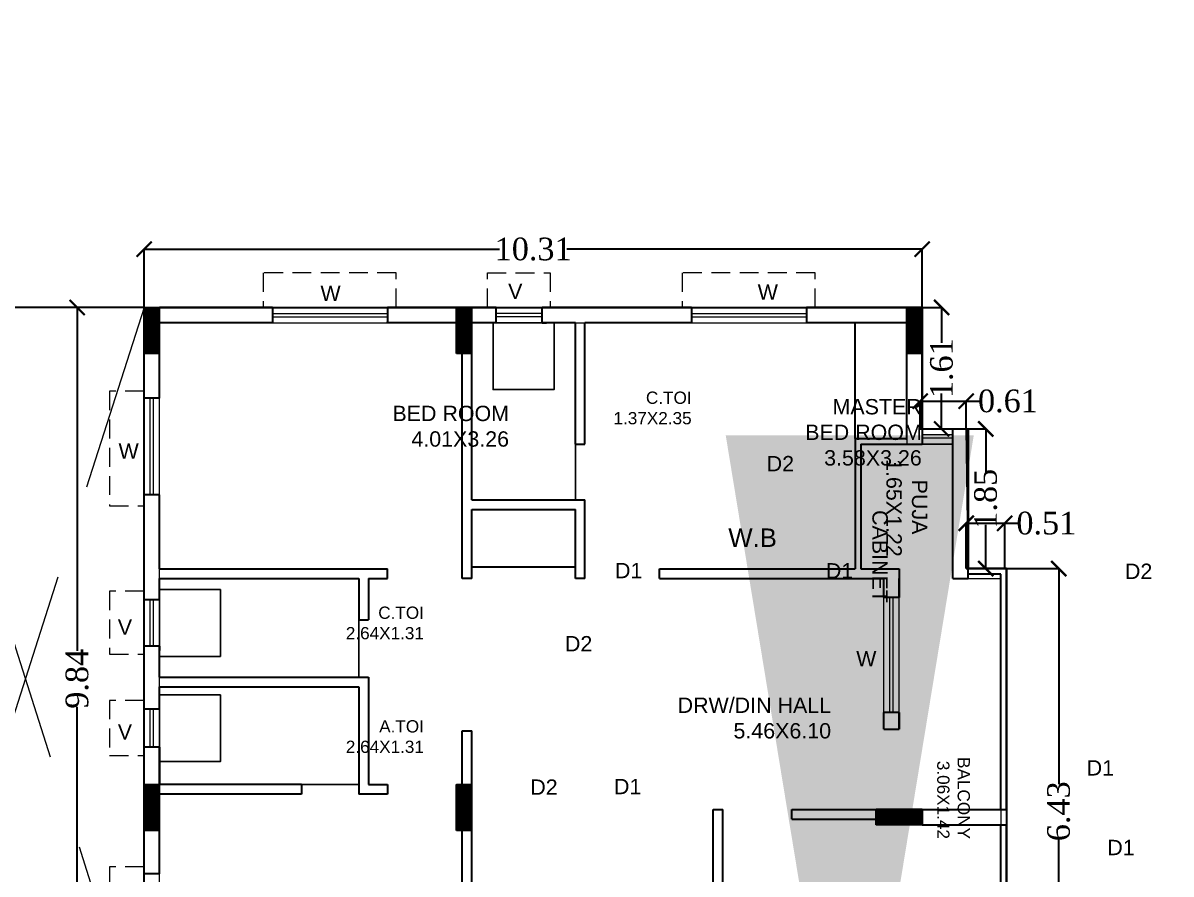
# Model space of a CAD drawing. Header units: metres. Extents: x 0 to 63445, y 32350 to 32804.
# Drawn here: x 63221.24 to 63236.46, y 32767.32 to 32778.59 of the extents above; entities that cross this region are included whole.
import ezdxf

# ---------------------------------------------------------------- set-up
doc = ezdxf.new("R2010")
doc.units = ezdxf.units.M
doc.header["$MEASUREMENT"] = 0
doc.header["$PDMODE"] = 34
doc.header["$PDSIZE"] = -10
for name, pattern in [('CONTINULUS', [0]), ('DASHED', [0.75, 0.5, -0.25]), ('DASHED2', [0.375, 0.25, -0.125])]:
    doc.linetypes.add(name, pattern=pattern)
doc.layers.get('0').update_dxf_attribs({"lineweight": 25})
doc.layers.add('BLK_1_FLR_1_BATH', color=3, linetype='Continuous', plot=False)
doc.layers.add('BLK_1_FLR_1_WATER_CLOSET', color=2, linetype='Continuous', plot=False)
for name, color, linetype, lineweight in [('BLK_1_FLR_1_BLT_UP_AREA', 14, 'DASHED', 9), ('BLK_1_FLR_1_BLT_UP_AREA_DEDUCT', 41, 'DASHED', 9), ('BLK_1_FLR_1_UNITFA', 7, 'Continuous', 0), ('COLUMN', 1, 'Continuous', 30), ('DIM', 56, 'Continuous', 20), ('hatch', 251, 'Continuous', 20), ('TEXT-2', 65, 'Continuous', 18), ('wall', 7, 'Continuous', 30), ('window', 154, 'Continuous', 9)]:
    doc.layers.add(name, color=color, linetype=linetype, lineweight=lineweight)
doc.layers.add('text', color=65, linetype='Continuous')
doc.styles.add('AutoDCRFont', font='arial.ttf')
doc.styles.add('small int', font='arial.ttf', dxfattribs={"height": 18})
doc.styles.get("Standard").update_dxf_attribs({"font": 'arial.ttf', "height": 0.4})
doc.styles.add('TNR', font='times.ttf', dxfattribs={"height": 0.5})
doc.dimstyles.new('ARCHANA', dxfattribs={"dimscale": 0, "dimtxt": 0.5, "dimasz": 0.5, "dimexe": 0, "dimexo": 0, "dimgap": 0, "dimtad": 0, "dimzin": 0, "dimdsep": 46, "dimtxsty": 'TNR', "dimblk": 'ARCHTICK', "dimcen": 0.09, "dimclrd": 36, "dimclre": 36, "dimclrt": 7, "dimadec": 0, "dimazin": 0, "dimtfac": 1, "dimtofl": 0, "dimtmove": 0, "dimatfit": 3, "dimldrblk": 'ARCHTICK', "dimfxl": 1, "dimfrac": 2, "dimtolj": 1, "dimtzin": 0, "dimlwd": -1, "dimlwe": -1, "dimarcsym": 0})
doc.dimstyles.new('STD', dxfattribs={"dimtxt": 10, "dimasz": 10, "dimexe": 0, "dimexo": 0, "dimgap": 0.09, "dimtad": 0, "dimdec": 0, "dimzin": 0, "dimdsep": 46, "dimlunit": 4, "dimtxsty": 'small int', "dimcen": 0.09, "dimclrd": 75, "dimclre": 75, "dimadec": 0, "dimazin": 0, "dimtfac": 1, "dimtdec": 0, "dimtofl": 0, "dimtmove": 0, "dimatfit": 3, "dimfxl": 1, "dimtolj": 1, "dimtzin": 0, "dimarcsym": 0})

# ---------------------------------------------------------------- blocks, each defined once
blk = doc.blocks.new('A$C7D115503')
at = {"layer": 'COLUMN', "ltscale": 3}
h = blk.add_hatch(dxfattribs=at)
h.set_pattern_fill('ANSI31', color=256, style=0)
h.paths.add_polyline_path([(-14.36, -11.59), (-6.36, -11.59), (-6.36, 12.41), (-14.36, 12.41)])
at = {"layer": 'COLUMN', "ltscale": 0.05}
for p, q in [((-14.36, 12.41), (-6.36, 12.41)), ((-14.36, 12.41), (-14.36, -11.59)), ((-6.36, 12.41), (-6.36, -11.59)), ((-6.36, -11.59), (-14.36, -11.59))]:
    blk.add_line(p, q, dxfattribs=at)
blk = doc.blocks.new('_ArchTick')
at = {"color": 0, "linetype": 'ByBlock', "const_width": 0.15}
blk.add_lwpolyline([(-0.5, -0.5), (0.5, 0.5)], dxfattribs=at)
blk = doc.blocks.new('*D261')
at = {"layer": 'Defpoints', "color": 0, "ltscale": 0.5, "transparency": 16777216}
for p in [(63221.955, 32774.824), (63222.843, 32774.824), (63222.843, 32764.985)]:
    blk.add_point(p, dxfattribs=at)
at = {"layer": 'wall', "color": 36, "ltscale": 0.5, "transparency": 16777216}
for p, q in [((63222.843, 32774.824), (63221.955, 32774.824)), ((63221.955, 32774.824), (63221.955, 32770.276)), ((63221.955, 32764.985), (63221.955, 32769.533)), ((63222.843, 32764.985), (63221.955, 32764.985))]:
    blk.add_line(p, q, dxfattribs=at)
at = {"layer": 'wall', "color": 36, "ltscale": 0.5, "transparency": 16777216, "xscale": 0.2, "yscale": 0.2, "zscale": 0.2}
for p, rotation in [((63221.955, 32774.824), 90), ((63221.955, 32764.985), 270)]:
    blk.add_blockref('_ArchTick', p, dxfattribs=dict(at, rotation=rotation))
at = {"layer": 'wall', "color": 7, "ltscale": 0.5, "transparency": 16777216, "insert": (63221.955, 32769.905), "char_height": 0.5, "attachment_point": 5, "rotation": 90, "style": 'TNR'}
blk.add_mtext('\\A1;{\\H0.6x;9.84}', dxfattribs=at)
blk = doc.blocks.new('*D262')
at = {"layer": 'Defpoints', "color": 0, "ltscale": 0.5, "transparency": 16777216}
for p in [(63233.157, 32775.596), (63222.843, 32774.824), (63233.157, 32774.824)]:
    blk.add_point(p, dxfattribs=at)
at = {"layer": 'wall', "color": 36, "ltscale": 0.5, "transparency": 16777216}
for p, q in [((63222.843, 32774.824), (63222.843, 32775.596)), ((63222.843, 32775.596), (63227.554, 32775.596)), ((63233.157, 32775.596), (63228.445, 32775.596)), ((63233.157, 32774.824), (63233.157, 32775.596))]:
    blk.add_line(p, q, dxfattribs=at)
at = {"layer": 'wall', "color": 36, "ltscale": 0.5, "transparency": 16777216, "xscale": 0.2, "yscale": 0.2, "zscale": 0.2, "rotation": 180}
blk.add_blockref('_ArchTick', (63222.843, 32775.596), dxfattribs=at)
at = {"layer": 'wall', "color": 36, "ltscale": 0.5, "transparency": 16777216, "xscale": 0.2, "yscale": 0.2, "zscale": 0.2}
blk.add_blockref('_ArchTick', (63233.157, 32775.596), dxfattribs=at)
at = {"layer": 'wall', "color": 7, "ltscale": 0.5, "transparency": 16777216, "insert": (63228, 32775.596), "char_height": 0.5, "attachment_point": 5, "style": 'TNR'}
blk.add_mtext('\\A1;{\\H0.6x;10.31}', dxfattribs=at)
blk = doc.blocks.new('*D218')
at = {"layer": 'Defpoints', "color": 0, "ltscale": 0.5, "transparency": 16777216}
for p in [(63234.251, 32771.365), (63234.967, 32771.365), (63234.251, 32764.934)]:
    blk.add_point(p, dxfattribs=at)
at = {"layer": 'wall', "color": 36, "ltscale": 0.5, "transparency": 16777216}
for p, q in [((63234.251, 32771.365), (63234.967, 32771.365)), ((63234.967, 32771.365), (63234.967, 32768.509)), ((63234.967, 32764.934), (63234.967, 32767.79)), ((63234.251, 32764.934), (63234.967, 32764.934))]:
    blk.add_line(p, q, dxfattribs=at)
at = {"layer": 'wall', "color": 36, "ltscale": 0.5, "transparency": 16777216, "xscale": 0.2, "yscale": 0.2, "zscale": 0.2}
for p, rotation in [((63234.967, 32771.365), 90), ((63234.967, 32764.934), 270)]:
    blk.add_blockref('_ArchTick', p, dxfattribs=dict(at, rotation=rotation))
at = {"layer": 'wall', "color": 7, "ltscale": 0.5, "transparency": 16777216, "insert": (63234.967, 32768.15), "char_height": 0.5, "attachment_point": 5, "rotation": 90, "style": 'TNR'}
blk.add_mtext('\\A1;{\\H0.6x;6.43}', dxfattribs=at)
blk = doc.blocks.new('*D219')
at = {"layer": 'Defpoints', "color": 0, "ltscale": 0.5, "transparency": 16777216}
for p in [(63234.251, 32771.965), (63233.741, 32771.365), (63234.251, 32771.365)]:
    blk.add_point(p, dxfattribs=at)
at = {"layer": 'wall', "color": 36, "ltscale": 0.5, "transparency": 16777216}
for p, q in [((63233.741, 32771.365), (63233.741, 32771.965)), ((63233.741, 32771.965), (63234.251, 32771.965)), ((63234.251, 32771.365), (63234.251, 32771.965)), ((63234.251, 32771.965), (63234.451, 32771.965))]:
    blk.add_line(p, q, dxfattribs=at)
at = {"layer": 'wall', "color": 36, "ltscale": 0.5, "transparency": 16777216, "xscale": 0.2, "yscale": 0.2, "zscale": 0.2, "rotation": 180}
blk.add_blockref('_ArchTick', (63233.741, 32771.965), dxfattribs=at)
at = {"layer": 'wall', "color": 36, "ltscale": 0.5, "transparency": 16777216, "xscale": 0.2, "yscale": 0.2, "zscale": 0.2}
blk.add_blockref('_ArchTick', (63234.251, 32771.965), dxfattribs=at)
at = {"layer": 'wall', "color": 7, "ltscale": 0.5, "transparency": 16777216, "insert": (63234.803, 32771.965), "char_height": 0.5, "attachment_point": 5, "style": 'TNR'}
blk.add_mtext('\\A1;{\\H0.6x;0.51}', dxfattribs=at)
blk = doc.blocks.new('*D220')
at = {"layer": 'Defpoints', "color": 0, "ltscale": 0.5, "transparency": 16777216}
for p in [(63233.741, 32773.215), (63234, 32773.215), (63233.741, 32771.365)]:
    blk.add_point(p, dxfattribs=at)
at = {"layer": 'wall', "color": 36, "ltscale": 0.5, "transparency": 16777216}
for p, q in [((63233.741, 32773.215), (63234, 32773.215)), ((63234, 32773.215), (63234, 32772.637)), ((63234, 32771.365), (63234, 32771.943)), ((63233.741, 32771.365), (63234, 32771.365))]:
    blk.add_line(p, q, dxfattribs=at)
at = {"layer": 'wall', "color": 36, "ltscale": 0.5, "transparency": 16777216, "xscale": 0.2, "yscale": 0.2, "zscale": 0.2}
for p, rotation in [((63234, 32773.215), 90), ((63234, 32771.365), 270)]:
    blk.add_blockref('_ArchTick', p, dxfattribs=dict(at, rotation=rotation))
at = {"layer": 'wall', "color": 7, "ltscale": 0.5, "transparency": 16777216, "insert": (63234, 32772.29), "char_height": 0.5, "attachment_point": 5, "rotation": 90, "style": 'TNR'}
blk.add_mtext('\\A1;{\\H0.6x;1.85}', dxfattribs=at)
blk = doc.blocks.new('*D221')
at = {"layer": 'Defpoints', "color": 0, "ltscale": 0.5, "transparency": 16777216}
for p in [(63233.131, 32773.583), (63233.131, 32773.215), (63233.741, 32773.215)]:
    blk.add_point(p, dxfattribs=at)
at = {"layer": 'wall', "color": 36, "ltscale": 0.5, "transparency": 16777216}
for p, q in [((63233.131, 32773.215), (63233.131, 32773.583)), ((63233.131, 32773.583), (63233.741, 32773.583)), ((63233.741, 32773.215), (63233.741, 32773.583)), ((63233.741, 32773.583), (63233.941, 32773.583))]:
    blk.add_line(p, q, dxfattribs=at)
at = {"layer": 'wall', "color": 36, "ltscale": 0.5, "transparency": 16777216, "xscale": 0.2, "yscale": 0.2, "zscale": 0.2, "rotation": 180}
blk.add_blockref('_ArchTick', (63233.131, 32773.583), dxfattribs=at)
at = {"layer": 'wall', "color": 36, "ltscale": 0.5, "transparency": 16777216, "xscale": 0.2, "yscale": 0.2, "zscale": 0.2}
blk.add_blockref('_ArchTick', (63233.741, 32773.583), dxfattribs=at)
at = {"layer": 'wall', "color": 7, "ltscale": 0.5, "transparency": 16777216, "insert": (63234.294, 32773.583), "char_height": 0.5, "attachment_point": 5, "style": 'TNR'}
blk.add_mtext('\\A1;{\\H0.6x;0.61}', dxfattribs=at)
blk = doc.blocks.new('*D222')
at = {"layer": 'Defpoints', "color": 0, "ltscale": 0.5, "transparency": 16777216}
for p in [(63233.131, 32774.824), (63233.415, 32774.824), (63233.131, 32773.215)]:
    blk.add_point(p, dxfattribs=at)
at = {"layer": 'wall', "color": 36, "ltscale": 0.5, "transparency": 16777216}
for p, q in [((63233.131, 32774.824), (63233.415, 32774.824)), ((63233.415, 32774.824), (63233.415, 32774.354)), ((63233.415, 32773.215), (63233.415, 32773.685)), ((63233.131, 32773.215), (63233.415, 32773.215))]:
    blk.add_line(p, q, dxfattribs=at)
at = {"layer": 'wall', "color": 36, "ltscale": 0.5, "transparency": 16777216, "xscale": 0.2, "yscale": 0.2, "zscale": 0.2}
for p, rotation in [((63233.415, 32774.824), 90), ((63233.415, 32773.215), 270)]:
    blk.add_blockref('_ArchTick', p, dxfattribs=dict(at, rotation=rotation))
at = {"layer": 'wall', "color": 7, "ltscale": 0.5, "transparency": 16777216, "insert": (63233.415, 32774.019), "char_height": 0.5, "attachment_point": 5, "rotation": 90, "style": 'TNR'}
blk.add_mtext('\\A1;{\\H0.6x;1.61}', dxfattribs=at)
blk = doc.blocks.new('*D487')
at = {"layer": 'Defpoints', "color": 0, "ltscale": 3, "transparency": 16777216}
for p in [(0.832, 32781.665), (63266.619, 32781.665), (0, 32768.914)]:
    blk.add_point(p, dxfattribs=at)
at = {"layer": 'DIM', "ltscale": 3, "transparency": 16777216}
for p, q in [((5.832, 32781.665), (0.832, 32781.665)), ((0.832, 32781.665), (0.832, 32775.684)), ((0.832, 32768.914), (0.832, 32774.895)), ((0, 32768.914), (0.832, 32768.914))]:
    blk.add_line(p, q, dxfattribs=at)
at = {"layer": 'DIM', "ltscale": 3, "transparency": 16777216, "xscale": 0.05, "yscale": 0.05, "zscale": 0.05}
for p, rotation in [((0.832, 32781.665), 90), ((0.832, 32768.914), 270)]:
    blk.add_blockref('_ArchTick', p, dxfattribs=dict(at, rotation=rotation))
at = {"layer": 'DIM', "color": 7, "ltscale": 3, "transparency": 16777216, "insert": (0.832, 32775.289), "char_height": 0.4, "attachment_point": 5, "rotation": 90}
blk.add_mtext('\\A1;{\\H0.6x;12.75}', dxfattribs=at)

msp = doc.modelspace()

# ---------------------------------------------------------------- linework, layer by layer
at = {"layer": 'BLK_1_FLR_1_BATH', "color": 3}
for points in [[(63227.1877, 32774.6207), (63228.5593, 32774.6207), (63228.5593, 32772.2752), (63227.1877, 32772.2752)], [(63225.6891, 32771.2338), (63223.0458, 32771.2338), (63223.0458, 32769.9257), (63225.6891, 32769.9257)], [(63225.6891, 32769.7987), (63223.0458, 32769.7987), (63223.0458, 32768.5032), (63225.6891, 32768.5032)]]:
    msp.add_lwpolyline(points, close=True, dxfattribs=at)
at = {"layer": 'BLK_1_FLR_1_BLT_UP_AREA', "color": 14, "linetype": 'CONTINULUS', "ltscale": 0.05}
msp.add_lwpolyline([(63170.8973, 32752.6065), (63233.1569, 32752.6065), (63233.1569, 32754.2153), (63233.7665, 32754.2153), (63233.7665, 32756.0653), (63234.2761, 32756.0653), (63234.2761, 32762.496), (63233.1569, 32762.496), (63233.1569, 32764.9344), (63234.2761, 32764.9344), (63234.2761, 32771.3651), (63233.7665, 32771.3651), (63233.7665, 32773.2151), (63233.1569, 32773.2151), (63233.1569, 32774.8239), (63170.8973, 32774.8239)], dxfattribs=at)
at = {"layer": 'BLK_1_FLR_1_BLT_UP_AREA_DEDUCT', "color": 14, "linetype": 'Continuous'}
msp.add_lwpolyline([(63222.8426, 32764.782), (63219.694, 32764.782), (63219.694, 32774.8239), (63222.8426, 32774.8239)], close=True, dxfattribs=at)
at = {"layer": 'BLK_1_FLR_1_UNITFA', "color": 3, "ltscale": 0.5}
msp.add_lwpolyline([(63234.1999, 32765.0106), (63233.1569, 32765.0106), (63233.1569, 32765.1376), (63227.0607, 32765.1376), (63227.0607, 32764.9852), (63223.0458, 32764.9852), (63223.0458, 32774.6207), (63232.9537, 32774.6207), (63232.9537, 32773.0119), (63233.5642, 32773.0119), (63233.5633, 32771.2338), (63234.1999, 32771.2338), (63234.1999, 32765.0106)], close=True, dxfattribs=at)
at = {"layer": 'BLK_1_FLR_1_WATER_CLOSET', "color": 3}
for points in [[(63228.2779, 32774.6207), (63227.4692, 32774.6207), (63227.4692, 32773.7358), (63228.2779, 32773.7358)], [(63223.8545, 32771.0866), (63223.0458, 32771.0866), (63223.0458, 32770.2016), (63223.8545, 32770.2016)], [(63223.8545, 32769.6942), (63223.0458, 32769.6942), (63223.0458, 32768.8093), (63223.8545, 32768.8093)]]:
    msp.add_lwpolyline(points, close=True, dxfattribs=at)
at = {"layer": 'hatch', "linetype": 'DASHED2', "ltscale": 10}
for p, q in [((63222.8426, 32774.8239), (63219.694, 32764.9852)), ((63219.694, 32774.8228), (63222.8426, 32764.9852))]:
    msp.add_line(p, q, dxfattribs=at)
at = {"layer": 'wall'}
for p, q in [((63222.8426, 32774.8239), (63219.694, 32774.8239)), ((63232.2678, 32773.0881), (63232.2678, 32774.6207)), ((63232.2678, 32773.0881), (63232.2678, 32771.3608)), ((63232.344, 32773.0119), (63232.344, 32771.3608)), ((63227.1877, 32771.3895), (63228.5593, 32771.3895)), ((63225.6891, 32771.2338), (63225.6891, 32770.6877)), ((63225.8161, 32771.2338), (63225.8161, 32770.6877)), ((63227.1877, 32771.2338), (63227.0607, 32771.2338)), ((63228.6863, 32771.2338), (63228.5593, 32771.2338)), ((63225.8161, 32769.9257), (63225.8161, 32768.5032)), ((63225.6891, 32769.7987), (63225.6891, 32768.3762)), ((63224.927, 32768.5032), (63223.0458, 32768.5032)), ((63224.927, 32768.3762), (63223.0458, 32768.3762)), ((63224.927, 32768.5032), (63224.927, 32768.3762)), ((63226.0701, 32768.3762), (63225.6891, 32768.3762)), ((63225.8161, 32768.5032), (63226.0701, 32768.5032)), ((63226.0701, 32768.5032), (63226.0701, 32768.3762)), ((63233.1569, 32768.173), (63234.2761, 32768.173)), ((63234.2761, 32768.173), (63234.2761, 32767.9698)), ((63233.1569, 32767.9698), (63234.2761, 32767.9698))]:
    msp.add_line(p, q, dxfattribs=at)
at = {"layer": 'wall', "ltscale": 0.05}
for p, q in [((63222.8426, 32773.621), (63222.8426, 32774.8239)), ((63224.546, 32774.8239), (63223.0458, 32774.8239)), ((63226.9845, 32774.8239), (63226.0701, 32774.8239)), ((63227.5082, 32774.8239), (63226.9845, 32774.8239)), ((63230.0994, 32774.8239), (63228.1178, 32774.8239)), ((63233.1569, 32774.8239), (63231.6235, 32774.8239)), ((63233.1569, 32773.2151), (63233.1569, 32774.8239)), ((63233.1569, 32774.8239), (63233.1569, 32773.2151)), ((63224.546, 32774.6207), (63223.0458, 32774.6207)), ((63223.0458, 32773.621), (63223.0458, 32774.6207)), ((63226.0701, 32774.6207), (63226.0701, 32774.6334)), ((63226.9845, 32774.6207), (63226.0701, 32774.6207)), ((63227.0607, 32771.2338), (63227.0607, 32774.6334)), ((63227.5082, 32774.6207), (63227.1877, 32774.6207)), ((63227.5082, 32774.6207), (63227.3713, 32774.6207)), ((63228.5593, 32774.6207), (63228.116, 32774.6207)), ((63228.5593, 32774.6207), (63228.1178, 32774.6207)), ((63228.5593, 32773.0119), (63228.5593, 32774.6207)), ((63230.0994, 32774.6207), (63228.6863, 32774.6207)), ((63228.6863, 32773.0119), (63228.6863, 32774.6207)), ((63232.9537, 32774.6207), (63231.6235, 32774.6207)), ((63232.9537, 32773.0881), (63232.9537, 32774.6207)), ((63227.1877, 32772.2752), (63227.1877, 32774.227)), ((63232.2678, 32773.0881), (63232.9537, 32773.0881)), ((63233.1569, 32773.2151), (63233.7665, 32773.2151)), ((63233.5633, 32771.2338), (63233.5633, 32773.2151)), ((63233.7665, 32771.2338), (63233.7665, 32773.2151)), ((63228.5593, 32773.0119), (63228.6863, 32773.0119)), ((63232.344, 32773.0119), (63233.1569, 32773.0119)), ((63222.8426, 32770.9489), (63222.8426, 32772.3423)), ((63223.0458, 32771.3608), (63223.0458, 32772.3423)), ((63227.1877, 32772.2752), (63228.6863, 32772.2752)), ((63228.6863, 32771.3608), (63228.6863, 32772.2752)), ((63227.1877, 32771.2338), (63227.1877, 32772.1482)), ((63227.1877, 32772.1482), (63228.5593, 32772.1482)), ((63228.5593, 32771.2338), (63228.5593, 32772.1482)), ((63223.0458, 32771.3608), (63225.9939, 32771.3608)), ((63225.8669, 32771.3608), (63226.0701, 32771.3608)), ((63226.0701, 32771.2338), (63226.0701, 32771.3608)), ((63228.6863, 32771.2338), (63228.6863, 32771.3608)), ((63229.677, 32771.2338), (63229.677, 32771.3608)), ((63229.677, 32771.3608), (63232.2678, 32771.3608)), ((63232.344, 32771.3608), (63232.8521, 32771.3608)), ((63232.8521, 32771.3608), (63232.8521, 32770.982)), ((63234.2761, 32771.3651), (63233.7665, 32771.3651)), ((63234.1999, 32771.2889), (63233.7665, 32771.2889)), ((63234.1999, 32768.173), (63234.1999, 32771.2889)), ((63234.2761, 32768.173), (63234.2761, 32771.3651)), ((63223.0458, 32770.9489), (63223.0458, 32771.2338)), ((63223.0458, 32771.2338), (63225.6891, 32771.2338)), ((63225.8161, 32771.2338), (63226.0701, 32771.2338)), ((63229.677, 32771.2338), (63232.6489, 32771.2338)), ((63232.6489, 32770.982), (63232.6489, 32771.2338)), ((63232.8521, 32770.982), (63232.8521, 32771.2338)), ((63233.5633, 32771.2338), (63233.7665, 32771.2338)), ((63225.6891, 32770.6877), (63225.8161, 32770.6877)), ((63222.8426, 32769.5043), (63222.8426, 32770.3393)), ((63223.0458, 32769.9257), (63223.0458, 32770.3393)), ((63223.0458, 32769.9257), (63225.8161, 32769.9257)), ((63223.0458, 32769.5043), (63223.0458, 32769.7987)), ((63223.0458, 32769.7987), (63225.6891, 32769.7987)), ((63232.6489, 32769.2398), (63232.6489, 32769.458)), ((63232.8521, 32769.2398), (63232.8521, 32769.458)), ((63232.8521, 32769.458), (63232.8521, 32769.2398)), ((63227.0607, 32768.3254), (63227.0607, 32769.2134)), ((63227.0607, 32769.2134), (63227.1877, 32769.2134)), ((63227.0607, 32769.2134), (63227.1877, 32769.2134)), ((63227.1877, 32768.3254), (63227.1877, 32769.2134)), ((63232.6489, 32769.2398), (63232.8521, 32769.2398)), ((63222.8426, 32767.3192), (63222.8426, 32768.9993)), ((63223.0458, 32768.5032), (63223.0458, 32768.9993)), ((63223.0458, 32767.3192), (63223.0458, 32768.3762)), ((63226.9845, 32768.3254), (63227.0607, 32768.3254)), ((63226.9845, 32768.1984), (63227.1877, 32768.1984)), ((63227.0607, 32764.9852), (63227.0607, 32768.1222)), ((63227.1877, 32764.782), (63227.1877, 32768.1222)), ((63230.3882, 32765.1376), (63230.3882, 32768.173)), ((63230.3882, 32768.173), (63230.5152, 32768.173)), ((63230.3882, 32768.173), (63230.5152, 32768.173)), ((63230.5152, 32765.1376), (63230.5152, 32768.173)), ((63231.4296, 32768.046), (63231.4296, 32768.173)), ((63231.4296, 32768.173), (63232.9537, 32768.173)), ((63231.4296, 32768.173), (63233.1569, 32768.173)), ((63233.1569, 32767.9698), (63233.1569, 32768.173)), ((63233.1569, 32768.173), (63233.1569, 32767.9698)), ((63231.4296, 32768.046), (63232.9537, 32768.046)), ((63231.4296, 32768.046), (63232.9537, 32768.046)), ((63232.9537, 32767.9698), (63232.9537, 32768.046)), ((63234.1999, 32765.0106), (63234.1999, 32767.9698)), ((63234.2761, 32764.9344), (63234.2761, 32767.9698))]:
    msp.add_line(p, q, dxfattribs=at)
at = {"layer": 'wall', "ltscale": 3}
for p, q in [((63224.546, 32774.8239), (63224.546, 32774.6207)), ((63226.0701, 32774.8239), (63226.0701, 32774.6207)), ((63227.5082, 32774.6207), (63227.5082, 32774.8239)), ((63228.1178, 32774.6207), (63228.1178, 32774.8239)), ((63230.0994, 32774.8239), (63230.0994, 32774.6207)), ((63231.6235, 32774.8239), (63231.6235, 32774.6207)), ((63223.0458, 32773.621), (63222.8426, 32773.621)), ((63223.0458, 32772.3423), (63222.8426, 32772.3423)), ((63223.0458, 32770.9489), (63222.8426, 32770.9489)), ((63232.8521, 32770.982), (63232.6489, 32770.982)), ((63223.0458, 32770.3393), (63222.8426, 32770.3393)), ((63223.0458, 32769.5043), (63222.8426, 32769.5043)), ((63232.8521, 32769.458), (63232.6489, 32769.458)), ((63223.0458, 32768.9993), (63222.8426, 32768.9993)), ((63223.0458, 32767.3192), (63222.8426, 32767.3192))]:
    msp.add_line(p, q, dxfattribs=at)
at = {"layer": 'wall', "ltscale": 0.1}
for p, q in [((63228.1178, 32774.6207), (63228.1756, 32774.6207)), ((63223.0458, 32770.3393), (63223.0458, 32770.2816)), ((63223.0458, 32768.9993), (63223.0458, 32768.5032))]:
    msp.add_line(p, q, dxfattribs=at)
at = {"layer": 'wall', "ltscale": 0.5}
msp.add_line((63233.1569, 32773.2151), (63233.1569, 32773.0119), dxfattribs=at)
msp.add_lwpolyline([(63219.694, 32764.9852), (63222.8426, 32764.9852), (63222.8426, 32774.8239), (63233.1569, 32774.8239), (63233.1569, 32773.2151), (63233.7665, 32773.2151), (63233.7665, 32771.3651), (63234.2507, 32771.3651), (63234.2761, 32771.3651), (63234.2761, 32764.9344), (63233.1569, 32764.9344), (63233.1569, 32762.496), (63234.2507, 32762.496), (63234.2761, 32762.496), (63234.2761, 32756.0653), (63233.7665, 32756.0653), (63233.7665, 32754.2153), (63233.1569, 32754.2153), (63233.1569, 32752.6065), (63222.8426, 32752.6065), (63222.8426, 32762.4451), (63219.694, 32762.4451)], dxfattribs=at)
msp.add_lwpolyline([(63222.8426, 32774.8239), (63233.1569, 32774.8239), (63233.1569, 32773.2151), (63233.7411, 32773.2151), (63233.7665, 32771.3651), (63234.2761, 32771.3651), (63234.2761, 32764.9344), (63227.1877, 32764.9344), (63227.1877, 32764.782), (63222.8426, 32764.782)], close=True, dxfattribs=at)
at = {"layer": 'wall'}
msp.add_arc((63233.1315, 32774.6726), 0.0254, 0, 90, dxfattribs=at)
at = {"layer": 'window'}
for p, q in [((63224.546, 32774.8239), (63226.0692, 32774.8239)), ((63227.5091, 32774.8239), (63227.5082, 32774.8239)), ((63227.5091, 32774.8239), (63228.1178, 32774.8239)), ((63230.0994, 32774.8239), (63231.6226, 32774.8239)), ((63224.546, 32774.744), (63226.0692, 32774.744)), ((63224.546, 32774.7007), (63226.0692, 32774.7007)), ((63224.546, 32774.6207), (63226.0692, 32774.6207)), ((63227.5091, 32774.744), (63227.5082, 32774.744)), ((63227.5091, 32774.7007), (63227.5082, 32774.7007)), ((63227.5091, 32774.6207), (63227.5082, 32774.6207)), ((63228.1178, 32774.744), (63227.5091, 32774.744)), ((63228.1178, 32774.7007), (63227.5091, 32774.7007)), ((63228.1178, 32774.6207), (63227.5091, 32774.6207)), ((63228.1169, 32774.6207), (63228.116, 32774.6207)), ((63230.0994, 32774.744), (63231.6226, 32774.744)), ((63230.0994, 32774.7007), (63231.6226, 32774.7007)), ((63230.0994, 32774.6207), (63231.6226, 32774.6207)), ((63222.8426, 32772.3423), (63222.8426, 32773.6201)), ((63222.9225, 32772.3423), (63222.9225, 32773.6201)), ((63222.9658, 32772.3423), (63222.9658, 32773.6201)), ((63223.0458, 32772.3423), (63223.0458, 32773.6201)), ((63233.5642, 32773.2151), (63233.1569, 32773.2151)), ((63233.5642, 32773.1351), (63233.1569, 32773.1351)), ((63233.5642, 32773.0918), (63233.1569, 32773.0918)), ((63233.5642, 32773.0119), (63233.1569, 32773.0119)), ((63222.8426, 32770.3393), (63222.8426, 32770.9489)), ((63222.8426, 32770.948), (63222.8426, 32770.9489)), ((63222.9225, 32770.3393), (63222.9225, 32770.9489)), ((63222.9225, 32770.948), (63222.9225, 32770.9489)), ((63222.9658, 32770.3393), (63222.9658, 32770.9489)), ((63222.9658, 32770.948), (63222.9658, 32770.9489)), ((63223.0458, 32770.948), (63223.0458, 32770.9489)), ((63223.0458, 32770.3393), (63223.0458, 32770.9489)), ((63232.6489, 32769.458), (63232.6489, 32770.9811)), ((63232.7288, 32769.458), (63232.7288, 32770.9811)), ((63232.7721, 32769.458), (63232.7721, 32770.9811)), ((63232.8521, 32769.458), (63232.8521, 32770.9811)), ((63222.8426, 32769.5033), (63222.8426, 32769.5043)), ((63222.8426, 32768.9993), (63222.8426, 32769.5043)), ((63222.9225, 32768.9993), (63222.9225, 32769.5043)), ((63222.9225, 32769.5033), (63222.9225, 32769.5043)), ((63222.9658, 32768.9993), (63222.9658, 32769.5043)), ((63222.9658, 32769.5033), (63222.9658, 32769.5043)), ((63223.0458, 32769.5033), (63223.0458, 32769.5043)), ((63223.0458, 32768.9993), (63223.0458, 32769.5043))]:
    msp.add_line(p, q, dxfattribs=at)
at = {"layer": 'window', "color": 8, "linetype": 'DASHED2'}
for points in [[(63226.1843, 32774.8239), (63226.1843, 32775.2811), (63224.4222, 32775.2811), (63224.4222, 32774.8239)], [(63227.3931, 32774.8239), (63227.3931, 32775.2811), (63228.227, 32775.2811), (63228.227, 32774.8239)], [(63231.7377, 32774.8239), (63231.7377, 32775.2811), (63229.9756, 32775.2811), (63229.9756, 32774.8239)], [(63222.8426, 32773.7147), (63222.3854, 32773.7147), (63222.3854, 32772.198), (63222.8426, 32772.198)], [(63222.8426, 32771.0641), (63222.3854, 32771.0641), (63222.3854, 32770.2301), (63222.8426, 32770.2301)], [(63222.8426, 32769.6194), (63222.3854, 32769.6194), (63222.3854, 32768.8901), (63222.8426, 32768.8901)], [(63222.8426, 32767.4129), (63222.3854, 32767.4129), (63222.3854, 32765.6508), (63222.8426, 32765.6508)]]:
    msp.add_lwpolyline(points, dxfattribs=at)

# ---------------------------------------------------------------- block references
at = {"layer": 'COLUMN', "ltscale": 0.05, "xscale": 0.025400733691282, "yscale": 0.025400733691282, "zscale": 0.025400733691282}
for p, rotation in [((63222.6809, 32774.5296), 180), ((63226.8229, 32774.5296), 180), ((63232.792, 32774.5296), 180), ((63222.6809, 32768.2089), 180), ((63226.8229, 32768.2089), 180), ((63232.8415, 32767.8082), 270)]:
    msp.add_blockref('A$C7D115503', p, dxfattribs=dict(at, rotation=rotation))

# ---------------------------------------------------------------- texts
at = {"layer": 'text'}
for s, insert, char_height, width, attachment_point in [('C.TOI\\P1.37X2.35', (63230.1006, 32773.7097), 0.16256, 4.465728, 3), ('MASTER \\PBED ROOM\\P3.58X3.26', (63233.1517, 32773.6107), 0.20321, 5.588511, 3), ('BED ROOM\\P4.01X3.26', (63227.6802, 32773.5221), 0.20321, 5.588511, 3), ('\\pt3.4545;D2', (63231.4592, 32772.6535), 0.203206, 5.867919, 9), ('W.B', (63231.2308, 32771.8959), 0.24385, 6.736694, 3), ('D1', (63229.4478, 32771.2368), 0.20321, 5.867919, 9), ('D1', (63232.2426, 32771.2338), 0.20321, 5.867919, 9), ('\\pt3.4545;D2', (63236.2078, 32771.2273), 0.203206, 5.867919, 9), ('C.TOI\\P2.64X1.31', (63226.5519, 32770.8616), 0.16256, 4.465728, 3), ('\\pt3.4545;D2', (63228.7842, 32770.268), 0.203206, 5.867919, 9), ('DRW/DIN HALL\\P5.46X6.10', (63231.9497, 32769.6564), 0.203206, 5.588511, 3), ('A.TOI\\P2.64X1.31', (63226.5519, 32769.3565), 0.16256, 4.465728, 3), ('D1', (63235.7009, 32768.6235), 0.20321, 5.867919, 9), ('\\pt3.4545;D2', (63228.3248, 32768.3685), 0.203206, 5.867919, 9), ('D1', (63229.4345, 32768.3762), 0.20321, 5.867919, 9), ('D1', (63235.9743, 32767.5685), 0.20321, 5.867919, 9)]:
    msp.add_mtext(s, dxfattribs=dict(at, insert=insert, char_height=char_height, width=width, attachment_point=attachment_point))
at = {"layer": 'text', "rotation": 270}
for s, insert, char_height, width, attachment_point in [('\\pi2.49093;PUJA\\P\\pi2.21877;1.65X1.22', (63233.225, 32775.0344), 0.203206, 5.68602, 1), ('CABINET', (63232.4939, 32770.9099), 0.20321, 5.893319, 9), (' BALCONY\\P3.06X1.42', (63233.7898, 32767.7829), 0.16256, 4.470808, 3)]:
    msp.add_mtext(s, dxfattribs=dict(at, insert=insert, char_height=char_height, width=width, attachment_point=attachment_point))
at = {"layer": 'TEXT-2', "char_height": 0.2032, "width": 0.183842, "attachment_point": 1, "style": 'AutoDCRFont'}
for s, insert in [('W', (63225.1805, 32775.1137)), ('V', (63227.6686, 32775.1388)), ('W', (63230.9769, 32775.1289)), ('W', (63222.5037, 32773.0234)), ('V', (63222.4937, 32770.6913)), ('W', (63232.2827, 32770.2741)), ('V', (63222.4937, 32769.3037))]:
    msp.add_mtext(s, dxfattribs=dict(at, insert=insert))

# ---------------------------------------------------------------- dimensions: what is measured, and where the dimension line sits
at = {"layer": 'DIM', "ltscale": 3}
dim = msp.add_linear_dim(base=(0.8318, 32781.6651), p1=(0, 32768.9139), p2=(63266.6191, 32781.6651), angle=90, text='{\\H0.6x;<>}', dimstyle='ARCHANA', override={"dimscale": 1, "dimtxt": 0.278, "dimasz": 0.05, "dimtxsty": 'Standard', "dimclrd": 256, "dimclre": 256, "dimfxl": 5, "dimfxlon": 1, "dimarcsym": 1}, dxfattribs=at)
dim.commit()
dim.dimension.update_dxf_attribs({"geometry": '*D487', "text_midpoint": (0.8318, 32775.2895)})
at = {"layer": 'wall', "ltscale": 0.5}
dim = msp.add_linear_dim(base=(63233.1569, 32775.5959), p1=(63222.8426, 32774.8239), p2=(63233.1569, 32774.8239), text='{\\H0.6x;<>}', dimstyle='ARCHANA', override={"dimscale": 1, "dimtxt": 0.3, "dimasz": 0.2, "dimfxl": 6, "dimarcsym": 1}, dxfattribs=at)
dim.commit()
dim.dimension.update_dxf_attribs({"geometry": '*D262', "text_midpoint": (63227.9997, 32775.5959), "dimtype": 160})
for base, p1, p2, angle, picture, middle in [((63221.955, 32774.8239), (63222.8426, 32764.9852), (63222.8426, 32774.8239), 90, '*D261', (63221.955, 32769.9046)), ((63233.4146, 32774.8239), (63233.1315, 32773.2151), (63233.1315, 32774.8239), 90, '*D222', (63233.4146, 32774.0195)), ((63233.9999, 32773.2151), (63233.7411, 32771.3651), (63233.7411, 32773.2151), 90, '*D220', (63233.9999, 32772.2901)), ((63234.2507, 32771.9649), (63233.7411, 32771.3651), (63234.2507, 32771.3651), 180, '*D219', (63234.8033, 32771.9649)), ((63234.9666, 32771.3651), (63234.2507, 32764.9344), (63234.2507, 32771.3651), 90, '*D218', (63234.9666, 32768.1497))]:
    dim = msp.add_linear_dim(base=base, p1=p1, p2=p2, angle=angle, text='{\\H0.6x;<>}', dimstyle='ARCHANA', override={"dimscale": 1, "dimtxt": 0.3, "dimasz": 0.2, "dimfxl": 6, "dimarcsym": 1}, dxfattribs=at)
    dim.commit()
    dim.dimension.update_dxf_attribs({"geometry": picture, "text_midpoint": middle})
dim = msp.add_linear_dim(base=(63233.1315, 32773.5834), p1=(63233.7411, 32773.2151), p2=(63233.1315, 32773.2151), angle=180, text='{\\H0.6x;<>}', dimstyle='ARCHANA', override={"dimscale": 1, "dimtxt": 0.3, "dimasz": 0.2, "dimfxl": 6, "dimarcsym": 1}, dxfattribs=at)
dim.commit()
dim.dimension.update_dxf_attribs({"geometry": '*D221', "text_midpoint": (63234.2936, 32773.5834), "dimtype": 160})

# ---------------------------------------------------------------- leaders
at = {"layer": 'wall'}
msp.add_leader([(63232.197, 32763.1287), (63232.197, 32764.3174), (63228.934, 32764.3174)], dimstyle='STD', override={"dimgap": 0.09, "dimtad": 0, "dimfxl": 0.18, "dimfxlon": 1, "dimarcsym": 1}, dxfattribs=at)

doc.saveas('drawing.dxf')
